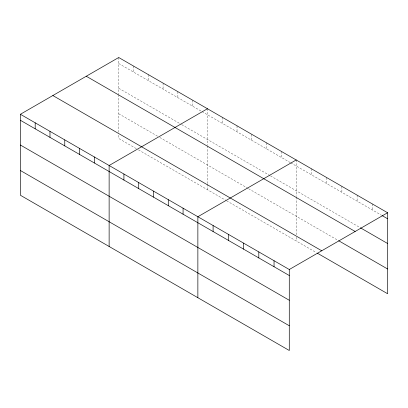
<?xml version="1.0" encoding="UTF-8"?>
<svg xmlns="http://www.w3.org/2000/svg" width="408" height="408" viewBox="0 0 408 408"><rect width="100%" height="100%" fill="white"/><g stroke="black" fill="none" stroke-linecap="round" stroke-linejoin="round"><path stroke-width="0.31" stroke-dasharray="2.04 1.53" d="M118.718 57.508L118.718 93.998M118.718 63.52L201.424 111.272M201.97 111.588L290.154 162.501M290.705 162.817L381.613 215.302M118.718 88.261L181.157 124.312M181.708 124.629L269.887 175.537M270.438 175.853L359.846 227.475M118.718 113.75L157.605 136.206M159.798 137.471L247.982 188.379M248.528 188.695L337.538 240.088M136.246 148.609L118.718 138.49L118.718 134.783M138.434 149.874L226.073 200.471M226.619 200.787L316.312 252.572M372.361 203.949L372.361 209.962M357.127 195.151L357.127 201.164M341.889 186.354L341.889 192.367M326.655 177.556L326.655 183.569M311.416 168.759L311.416 174.772M296.183 159.967L296.183 196.452M296.183 197.089L296.183 234.763M296.183 237.237L296.183 240.95M281.392 151.424L281.392 157.437M266.603 142.887L266.603 148.9M251.812 134.349L251.812 140.362M237.028 125.812L237.028 131.825M222.238 117.275L222.238 123.287M207.448 108.737L207.448 145.222M207.448 145.86L207.448 183.534M207.448 184.156L207.448 189.72M192.663 100.2L192.663 106.213M177.873 91.657L177.873 97.675M163.083 83.12L163.083 89.133M148.293 74.582L148.293 80.595M133.508 66.045L133.508 72.058M118.718 94.636L118.718 132.304"/><path stroke-width="0.61" d="M20.4 114.271L289.282 269.51L289.282 350.492L20.4 195.254L20.4 114.271L118.718 57.508L387.6 212.746L387.6 293.729L317.404 253.2M207.448 108.737L109.13 165.5L109.13 246.483M296.183 159.967L197.865 216.73L197.865 297.712M289.282 269.51L387.6 212.746M382.158 215.618L387.6 218.759M360.392 227.791L387.6 243.5M86.272 76.24L355.154 231.479M338.625 240.715L387.6 268.989M52.846 95.538L321.728 250.777M20.4 120.284L289.282 275.522M20.4 145.024L289.282 300.262M20.4 170.513L289.282 325.752M274.043 260.712L274.043 266.725M258.81 251.915L258.81 257.927M243.571 243.117L243.571 249.13M228.337 234.32L228.337 240.332M213.098 225.522L213.098 231.54M183.075 208.187L183.075 214.205M168.285 199.65L168.285 205.663M153.495 191.112L153.495 197.125M138.71 182.575L138.71 188.588M123.92 174.037L123.92 180.05M94.345 156.963L94.345 162.976M79.555 148.42L79.555 154.438M64.765 139.883L64.765 145.896M49.975 131.345L49.975 137.358M35.19 122.808L35.19 128.821"/></g></svg>
